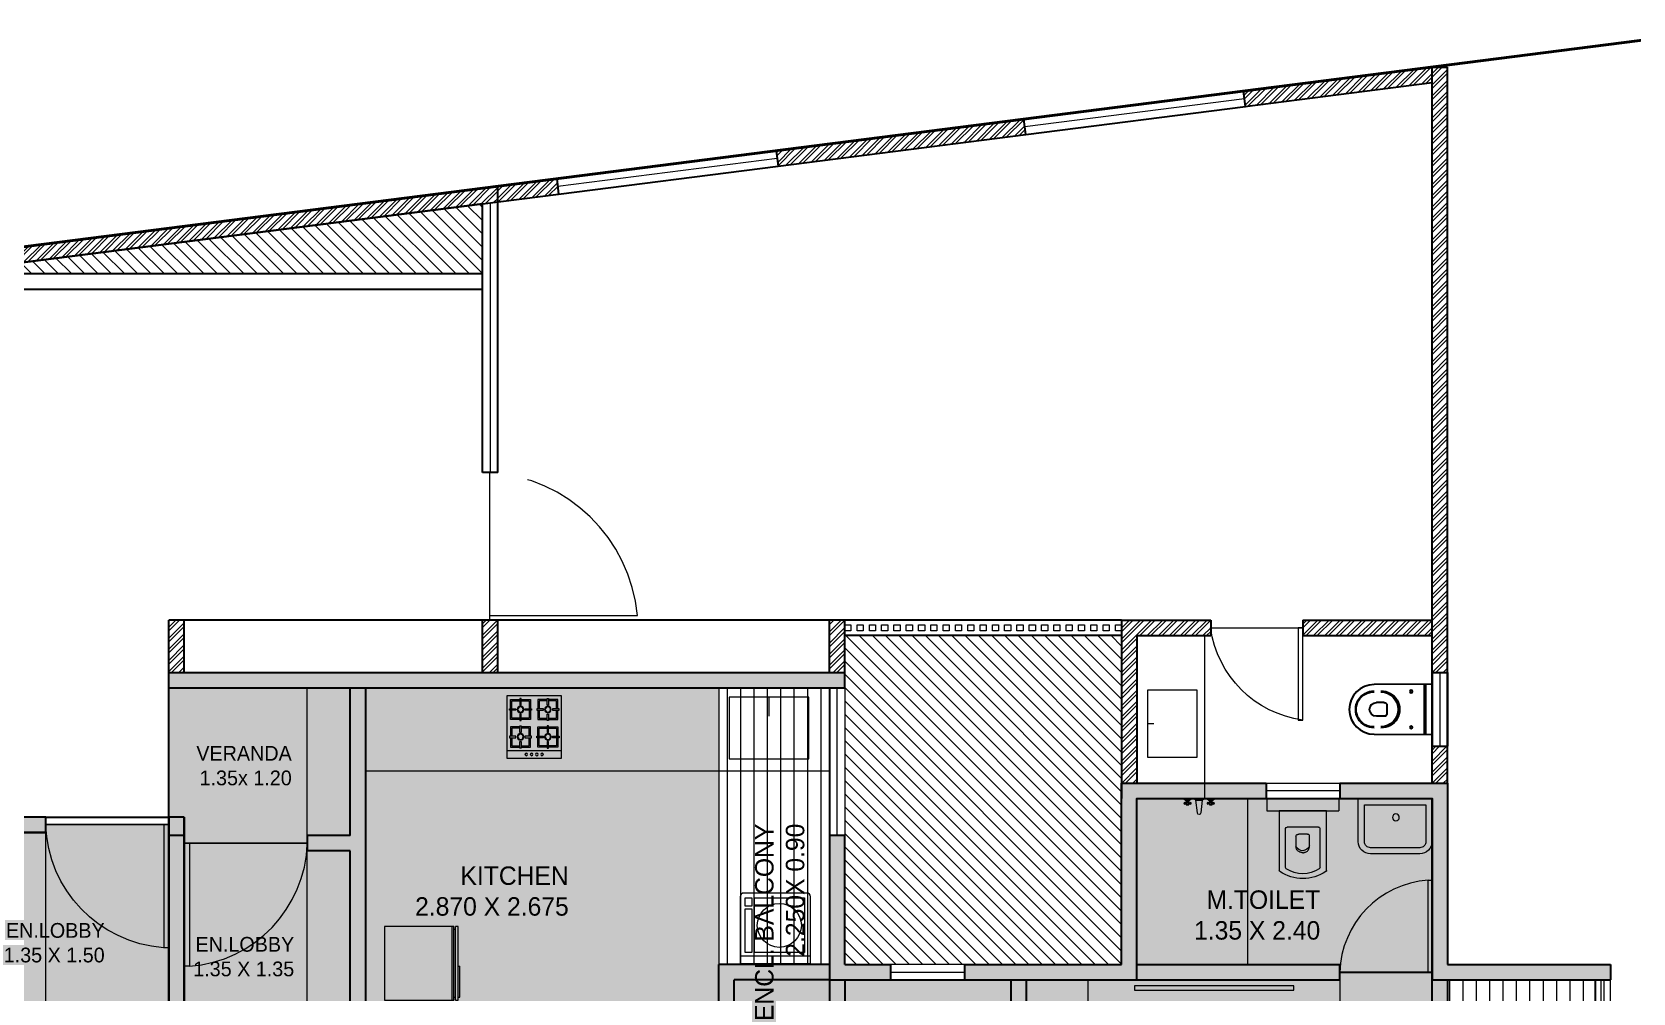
# Model space of a CAD drawing. Header units: metres. Extents: x 494 to 1845, y -666 to 1061.
# Drawn here: x 1758.202 to 1759.066, y 276.122 to 276.641 of the extents above; entities that cross this region are included whole.
import ezdxf

# ---------------------------------------------------------------- set-up
doc = ezdxf.new("R2010")
doc.units = ezdxf.units.M
doc.header["$MEASUREMENT"] = 0
for name, pattern in [('1', [0]), ('141011 - Typical Flr Plans -1 - 1.5 & 1-2 BHK_ Kolshet Namrata1$0$HIDDEN', [0.375, 0.25, -0.125]), ('ACAD_ISO02W100', [15, 12, -3]), ('DASHED2', [0.375, 0.25, -0.125])]:
    doc.linetypes.add(name, pattern=pattern)
for name, color, linetype, lineweight in [('01 WALL', 7, 'Continuous', 25), ('A-Furniture', 8, 'Continuous', 13), ('A-Wall Hatch', 8, 'Continuous', 9), ('VDA-DOOR', 23, 'Continuous', 5), ('VDA-FURNITURE', 8, 'Continuous', 13), ('VDA-HATCH', 8, 'Continuous', 9), ('VDA-PLUMBING', 8, 'Continuous', 13), ('VDA-RAILING', 25, 'Continuous', 5), ('VDA-WALL', 250, 'Continuous', 25), ('VDA-WINDOW', 5, 'Continuous', 9), ('WALL BELOW', 8, 'Continuous', 9), ('window', 5, 'Continuous', 13)]:
    doc.layers.add(name, color=color, linetype=linetype, lineweight=lineweight)
for name, color, linetype in [('A-AREA', 1, 'Continuous'), ('CLOUMN GRID', 7, 'Continuous'), ('PLOT - SURVEY', 1, '1'), ('VDA-TEXT', 250, '1'), ('VDA-WALL BELOW', 8, 'Continuous'), ('VDA_WALL BELOW', 8, '1')]:
    doc.layers.add(name, color=color, linetype=linetype)
doc.styles.add('arial', font='arial.ttf', dxfattribs={"height": 0.3})

# ---------------------------------------------------------------- blocks, each defined once
blk = doc.blocks.new('zw$F1DC')
at = {"layer": 'VDA-DOOR'}
for p, q in [((0, 0), (0, 0.9)), ((0, 0.038), (0.9, 0.038)), ((0, 0), (0.9, 0)), ((0.9, 0.038), (0.9, 0))]:
    blk.add_line(p, q, dxfattribs=at).dxf.unprotected_set("ltscale", 0)
at = {"layer": 'VDA-DOOR', "linetype": 'DASHED2', "ltscale": 0.3}
blk.add_arc((-0.028, -0.03), 0.931, 4.2128, 88.2563, dxfattribs=at)
blk = doc.blocks.new('zw$7E38')
at = {"layer": 'VDA-HATCH'}
h = blk.add_hatch(color=8, dxfattribs=at)
h.dxf.hatch_style = 1
h.paths.add_polyline_path([(4.6, 9.9), (4.725, 9.9), (4.725, 10.8), (8.075, 10.8), (8.075, 7.375), (6.825, 7.375), (6.825, 7.25), (8.55, 7.25), (8.55, 7.375), (8.2, 7.375), (8.2, 8.875), (8.55, 8.875), (8.55, 9), (8.2, 9), (8.2, 10.925), (4.6, 10.925)])
h.paths.add_polyline_path([(0, 10.325), (1.6, 10.325), (1.6, 9.182), (1.475, 9.182), (1.475, 10.2), (0.125, 10.2), (0.125, 3.9), (0.825, 3.9), (0.825, 3.775), (0.125, 3.775), (0.125, 2.45), (0, 2.45), (0, 7.8)])
h.paths.add_polyline_path([(0.875, 7.738), (0.875, 7.8), (1.475, 7.8), (1.475, 8.582), (1.6, 8.582), (1.6, 7.8), (3.25, 7.8), (3.625, 7.8), (3.625, 7.675), (3.25, 7.675), (3.25, 4.8), (3.125, 4.8), (3.125, 7.675), (0.875, 7.675)])
h.paths.add_polyline_path([(4.15, 3.775), (4.15, 3.9), (6.375, 3.9), (6.375, 0), (6.25, 0), (6.25, 3.775)])
h.paths.add_polyline_path([(9.55, 9), (9.675, 9), (9.675, 3.775), (8.8, 3.775), (8.8, 1.85), (8.675, 1.85), (8.675, 3.9), (9.55, 3.9)])
h.paths.add_polyline_path([(4, 5.6), (4, 5.725), (4.6, 5.725), (4.6, 7.675), (4.225, 7.675), (4.225, 7.8), (4.6, 7.8), (4.6, 8.7), (4.725, 8.7), (4.725, 7.8), (5.625, 7.8), (5.625, 7.25), (5.5, 7.25), (5.5, 7.675), (4.725, 7.675), (4.725, 4.8), (4.6, 4.8), (4.6, 5.6)])
h.paths.add_polyline_path([(3.125, 0), (3.125, 3.775), (2.425, 3.775), (2.425, 3.9), (3.25, 3.9), (3.25, 0)])
at = {"layer": 'VDA-HATCH', "lineweight": 30, "true_color": 0xf2f5ea}
h = blk.add_hatch(color=7, dxfattribs=at)
h.dxf.hatch_style = 1
h.paths.add_polyline_path([(3.188, 3.9), (3.25, 3.9), (3.25, 3.838), (4.15, 3.838), (4.15, 3.9), (6.375, 3.9), (8.525, 3.9), (9.55, 3.9), (9.55, 8.938), (8.55, 8.938), (8.55, 8.875), (8.2, 8.875), (8.2, 7.375), (8.55, 7.375), (8.55, 7.25), (6.825, 7.25), (6.825, 7.375), (8.075, 7.375), (8.075, 10.8), (5.625, 10.8), (5.625, 7.8), (5.625, 7.25), (5.5, 7.25), (5.5, 7.675), (4.725, 7.675), (4.725, 4.8), (4.6, 4.8), (4.6, 5.6), (4, 5.6), (4, 5.663), (3.25, 5.663), (3.25, 4.8), (3.188, 4.8)])
h.paths.add_polyline_path([(0.125, 3.9), (1.325, 3.9), (3.125, 3.9), (3.188, 3.9), (3.188, 4.8), (3.125, 4.8), (3.125, 7.675), (0.875, 7.675), (0.875, 7.738), (0.125, 7.738)])
h.paths.add_polyline_path([(3.25, 0.425), (6.25, 0.425), (6.25, 3.775), (4.15, 3.775), (4.15, 3.838), (3.25, 3.838)])
at = {"layer": 'A-AREA', "color": 160}
blk.add_lwpolyline([(4.725, 10.8), (8.075, 10.8), (8.075, 8.875), (8.55, 8.875), (8.55, 9), (9.55, 9), (9.55, 3.9), (8.675, 3.9), (8.675, 1.975), (6.25, 1.975), (6.25, 0.425), (3.25, 0.425), (3.25, 2.575), (0.125, 2.575), (0.125, 10.2), (1.475, 10.2), (1.475, 7.675), (4.725, 7.675)], close=True, dxfattribs=at)
at = {"layer": 'VDA-DOOR'}
blk.add_line((8.55, 8.938), (9.55, 8.938), dxfattribs=at)
at = {"layer": 'VDA-FURNITURE'}
blk.add_line((8.55, 7.375), (8.55, 8.875), dxfattribs=at)
at = {"layer": 'VDA-WALL'}
for p, q in [((8.55, 9), (8.2, 9)), ((8.55, 8.875), (8.55, 9)), ((9.55, 9), (9.55, 3.9)), ((9.675, 9), (9.55, 9)), ((9.675, 9), (9.55, 9)), ((9.55, 7.25), (9.55, 9)), ((9.675, 9), (9.675, 3.9)), ((9.675, 7.375), (9.675, 9)), ((8.55, 8.875), (8.2, 8.875))]:
    blk.add_line(p, q, dxfattribs=at)
at = {"color": 2, "xscale": -1.111111107753082, "yscale": 1.111111107753082, "zscale": 1.111111107753082, "rotation": 89.99999999961763}
blk.add_blockref('zw$F1DC', (9.55, 8.938), dxfattribs=at)
at = {"layer": 'VDA-TEXT', "insert": (9.028, 8.138), "char_height": 0.12, "width": 1.314504061156185e-11, "attachment_point": 3, "style": 'arial'}
blk.add_mtext('\\pi0.42212;{\\fCentury Gothic|b0|i0|c0|p34;EN.LOBBY }\\P\\pi0.38284;{\\fCentury Gothic|b0|i0|c0|p34;1.35 X 1.50}', dxfattribs=at)
blk = doc.blocks.new('zw$FB86')
at = {"layer": 'VDA-FURNITURE'}
for points in [[(0, 0.45), (0, 0.1, 0.414214), (0.1, 0), (0.5, 0, 0.414214), (0.6, 0.1), (0.6, 0.45)], [(0.05, 0.4), (0.05, 0.1, 0.414214), (0.1, 0.05), (0.5, 0.05, 0.414214), (0.55, 0.1), (0.55, 0.4)]]:
    blk.add_lwpolyline(points, format="xyb", close=True, dxfattribs=at)
blk.add_circle((0.294, 0.297), 0.0278, dxfattribs=at)
blk = doc.blocks.new('zw$1B49')
at = {"layer": 'VDA-FURNITURE'}
for p, q in [((0, 0), (0.072, 0)), ((0.013, 0.007), (0.059, 0.007)), ((0.026, 0.042), (0.02, 0.042)), ((0.026, 0.036), (0.02, 0.036)), ((0.048, 0.02), (0.024, 0.02)), ((0.026, 0.026), (0.026, 0.052)), ((0.026, 0.052), (0.046, 0.052)), ((0.046, 0.026), (0.026, 0.026)), ((0.046, 0.052), (0.046, 0.026)), ((0.046, 0.042), (0.052, 0.042)), ((0.046, 0.036), (0.052, 0.036)), ((0.091, 0), (0.169, 0)), ((0.117, 0.117), (0.104, 0.013)), ((0.104, 0.013), (0.156, 0.013)), ((0.156, 0.013), (0.143, 0.117)), ((0.189, 0), (0.261, 0)), ((0.202, 0.007), (0.248, 0.007)), ((0.215, 0.042), (0.209, 0.042)), ((0.215, 0.036), (0.209, 0.036)), ((0.237, 0.02), (0.212, 0.02)), ((0.215, 0.026), (0.215, 0.052)), ((0.215, 0.052), (0.235, 0.052)), ((0.235, 0.026), (0.215, 0.026)), ((0.235, 0.052), (0.235, 0.026)), ((0.235, 0.042), (0.241, 0.042)), ((0.235, 0.036), (0.241, 0.036))]:
    blk.add_line(p, q, dxfattribs=at)
for centre in [(0.013, 0.039), (0.036, 0.039), (0.059, 0.039), (0.202, 0.039), (0.225, 0.039), (0.248, 0.039)]:
    blk.add_circle(centre, 0.00728, dxfattribs=at)
for centre, radius, start, end in [((0.13, 0.117), 0.013, 0, 180), ((-0.01, 0.036), 0.0371, 285.2551, 344.7449), ((0.081, 0.036), 0.0371, 195.2551, 254.7449), ((0.11, -0.005), 0.0191, 106.1502, 163.8498), ((0.151, -0.005), 0.0191, 16.1502, 73.8498), ((0.179, 0.036), 0.0371, 285.2551, 344.7449), ((0.27, 0.036), 0.0371, 195.2551, 254.7449)]:
    blk.add_arc(centre, radius, start, end, dxfattribs=at)
blk = doc.blocks.new('zw$2702')
at = {"layer": 'VDA-FURNITURE'}
for p, q in [((0.55, 0), (0.55, 0.585)), ((0.65, 0.585), (0.55, 0.585)), ((0.65, 0), (0.65, 0.585)), ((0.066, 0.485), (0.55, 0.485)), ((0.089, 0.432), (0.406, 0.432)), ((0.418, 0.42), (0.418, 0.164)), ((0.55, 0.485), (0.55, 0.1)), ((0.21, 0.297), (0.211, 0.3)), ((0.21, 0.294), (0.21, 0.297)), ((0.21, 0.292), (0.21, 0.294)), ((0.21, 0.292), (0.21, 0.291)), ((0.21, 0.292), (0.21, 0.292)), ((0.21, 0.291), (0.21, 0.289)), ((0.21, 0.289), (0.21, 0.287)), ((0.21, 0.287), (0.211, 0.283)), ((0.211, 0.305), (0.213, 0.309)), ((0.211, 0.3), (0.211, 0.305)), ((0.211, 0.283), (0.211, 0.279)), ((0.211, 0.279), (0.213, 0.274)), ((0.213, 0.309), (0.214, 0.314)), ((0.213, 0.274), (0.214, 0.269)), ((0.214, 0.314), (0.217, 0.319)), ((0.214, 0.269), (0.217, 0.264)), ((0.217, 0.319), (0.22, 0.324)), ((0.217, 0.264), (0.22, 0.259)), ((0.22, 0.324), (0.223, 0.329)), ((0.223, 0.329), (0.228, 0.334)), ((0.228, 0.334), (0.234, 0.338)), ((0.234, 0.338), (0.24, 0.342)), ((0.24, 0.342), (0.248, 0.344)), ((0.248, 0.344), (0.257, 0.346)), ((0.257, 0.346), (0.268, 0.347)), ((0.268, 0.347), (0.278, 0.347)), ((0.278, 0.347), (0.287, 0.347)), ((0.287, 0.347), (0.296, 0.347)), ((0.296, 0.347), (0.303, 0.347)), ((0.303, 0.347), (0.31, 0.347)), ((0.31, 0.347), (0.316, 0.347)), ((0.316, 0.347), (0.321, 0.347)), ((0.321, 0.347), (0.325, 0.347)), ((0.325, 0.347), (0.329, 0.347)), ((0.329, 0.347), (0.332, 0.347)), ((0.332, 0.347), (0.334, 0.347)), ((0.334, 0.347), (0.336, 0.347)), ((0.336, 0.347), (0.338, 0.347)), ((0.338, 0.347), (0.339, 0.347)), ((0.339, 0.347), (0.34, 0.347)), ((0.34, 0.347), (0.342, 0.347)), ((0.342, 0.347), (0.346, 0.347)), ((0.346, 0.347), (0.35, 0.346)), ((0.35, 0.346), (0.354, 0.344)), ((0.354, 0.344), (0.357, 0.34)), ((0.357, 0.34), (0.358, 0.337)), ((0.358, 0.337), (0.359, 0.334)), ((0.359, 0.334), (0.36, 0.33)), ((0.36, 0.33), (0.36, 0.326)), ((0.36, 0.326), (0.36, 0.259)), ((0.089, 0.152), (0.406, 0.152)), ((0.22, 0.259), (0.223, 0.254)), ((0.223, 0.254), (0.228, 0.249)), ((0.228, 0.249), (0.234, 0.245)), ((0.234, 0.245), (0.24, 0.242)), ((0.24, 0.242), (0.248, 0.239)), ((0.248, 0.239), (0.257, 0.237)), ((0.257, 0.237), (0.268, 0.237)), ((0.268, 0.237), (0.278, 0.237)), ((0.278, 0.237), (0.287, 0.237)), ((0.287, 0.237), (0.296, 0.237)), ((0.296, 0.237), (0.304, 0.237)), ((0.304, 0.237), (0.31, 0.237)), ((0.31, 0.237), (0.316, 0.237)), ((0.316, 0.237), (0.321, 0.237)), ((0.321, 0.237), (0.325, 0.237)), ((0.325, 0.237), (0.329, 0.237)), ((0.329, 0.237), (0.332, 0.237)), ((0.332, 0.237), (0.334, 0.237)), ((0.334, 0.237), (0.336, 0.237)), ((0.336, 0.237), (0.339, 0.237)), ((0.339, 0.237), (0.339, 0.237)), ((0.339, 0.237), (0.34, 0.237)), ((0.34, 0.237), (0.343, 0.237)), ((0.35, 0.239), (0.354, 0.242)), ((0.354, 0.242), (0.357, 0.245)), ((0.357, 0.245), (0.358, 0.248)), ((0.358, 0.248), (0.359, 0.251)), ((0.359, 0.251), (0.36, 0.255)), ((0.36, 0.255), (0.36, 0.259)), ((0.55, 0.1), (0.066, 0.1)), ((0.65, 0), (0.55, 0))]:
    blk.add_line(p, q, dxfattribs=at)
for centre, radius, start, end in [((0.339, 0.292), 0.339, 146.5315, 213.4685), ((0.288, 0.292), 0.249, 147.4568, 212.5432), ((0.066, 0.473), 0.012, 90, 146.5315), ((0.089, 0.42), 0.012, 90, 150.4907), ((0.406, 0.42), 0.012, 0, 90), ((0.285, 0.291), 0.0588, 109.8583, 247.3192), ((0.089, 0.164), 0.012, 209.5093, 270), ((0.334, 0.28), 0.0442, 281.0815, 290.9254), ((0.406, 0.164), 0.012, 270, 0), ((0.066, 0.112), 0.012, 213.4685, 270)]:
    blk.add_arc(centre, radius, start, end, dxfattribs=at)
blk = doc.blocks.new('zw$8B81')
at = {"layer": 'VDA-FURNITURE', "extrusion": (-2.11098e-05, -1.08635e-08, 1)}
for p, q in [((0.013, 0.575), (0, 0.575)), ((0, 0.575), (0, 0.325)), ((0.037, 0.6), (0.013, 0.6)), ((0.013, 0.6), (0.013, 0)), ((0.037, 0.6), (0.037, 0)), ((0.05, 0.575), (0.037, 0.575)), ((0.612, 0.6), (0.05, 0.6)), ((0.05, 0.6), (0.05, 0)), ((0.062, 0.6), (0.062, 0)), ((0.612, 0), (0.612, 0.6)), ((0.013, 0.325), (0, 0.325)), ((0.013, 0), (0.037, 0)), ((0.037, 0.025), (0.05, 0.025)), ((0.05, 0), (0.612, 0))]:
    blk.add_line(p, q, dxfattribs=at)
blk = doc.blocks.new('zw$80F')
at = {"layer": 'A-Furniture', "extrusion": (0.000170057, -4.78234e-05, 1)}
blk.add_line((0.06, 0.446, 0), (0.06, 0), dxfattribs=at)
at = {"layer": 'A-Furniture', "extrusion": (0.000170057, -4.78234e-05, 1), "elevation": 0}
for points in [[(0.506, 0), (0, 0), (0, 0.446), (0.506, 0.446)], [(0.177, 0.425), (0.166, 0.425), (0.166, 0.371), (0.177, 0.371)], [(0.389, 0.425), (0.4, 0.425), (0.4, 0.371), (0.389, 0.371)], [(0.082, 0.329), (0.082, 0.34), (0.135, 0.34), (0.135, 0.329)], [(0.166, 0.245), (0.177, 0.245), (0.177, 0.298), (0.166, 0.298)], [(0.262, 0.34), (0.262, 0.329), (0.208, 0.329), (0.208, 0.34)], [(0.305, 0.34), (0.305, 0.329), (0.358, 0.329), (0.358, 0.34)], [(0.4, 0.245), (0.389, 0.245), (0.389, 0.298), (0.4, 0.298)], [(0.485, 0.329), (0.485, 0.34), (0.431, 0.34), (0.431, 0.329)], [(0.166, 0.202), (0.177, 0.202), (0.177, 0.148), (0.166, 0.148)], [(0.4, 0.202), (0.389, 0.202), (0.389, 0.148), (0.4, 0.148)], [(0.082, 0.117), (0.082, 0.106), (0.135, 0.106), (0.135, 0.117)], [(0.177, 0.021), (0.166, 0.021), (0.166, 0.075), (0.177, 0.075)], [(0.262, 0.106), (0.262, 0.117), (0.208, 0.117), (0.208, 0.106)], [(0.305, 0.106), (0.305, 0.117), (0.358, 0.117), (0.358, 0.106)], [(0.389, 0.021), (0.4, 0.021), (0.4, 0.075), (0.389, 0.075)], [(0.485, 0.117), (0.485, 0.106), (0.431, 0.106), (0.431, 0.117)]]:
    blk.add_lwpolyline(points, close=True, dxfattribs=at)
for points in [[(0.166, 0.416), (0.09, 0.416), (0.09, 0.34)], [(0.166, 0.405), (0.101, 0.405), (0.101, 0.34)], [(0.253, 0.34), (0.253, 0.416), (0.177, 0.416)], [(0.242, 0.34), (0.242, 0.405), (0.177, 0.405)], [(0.313, 0.34), (0.313, 0.416), (0.389, 0.416)], [(0.324, 0.34), (0.324, 0.405), (0.389, 0.405)], [(0.4, 0.416), (0.476, 0.416), (0.476, 0.34)], [(0.4, 0.405), (0.465, 0.405), (0.465, 0.34)], [(0.09, 0.329), (0.09, 0.253), (0.166, 0.253)], [(0.101, 0.329), (0.101, 0.264), (0.166, 0.264)], [(0.177, 0.253), (0.253, 0.253), (0.253, 0.329)], [(0.177, 0.264), (0.242, 0.264), (0.242, 0.329)], [(0.389, 0.253), (0.313, 0.253), (0.313, 0.329)], [(0.389, 0.264), (0.324, 0.264), (0.324, 0.329)], [(0.476, 0.329), (0.476, 0.253), (0.4, 0.253)], [(0.465, 0.329), (0.465, 0.264), (0.4, 0.264)], [(0.09, 0.117), (0.09, 0.193), (0.166, 0.193)], [(0.101, 0.117), (0.101, 0.182), (0.166, 0.182)], [(0.177, 0.193), (0.253, 0.193), (0.253, 0.117)], [(0.177, 0.182), (0.242, 0.182), (0.242, 0.117)], [(0.389, 0.193), (0.313, 0.193), (0.313, 0.117)], [(0.389, 0.182), (0.324, 0.182), (0.324, 0.117)], [(0.476, 0.117), (0.476, 0.193), (0.4, 0.193)], [(0.465, 0.117), (0.465, 0.182), (0.4, 0.182)], [(0.166, 0.03), (0.09, 0.03), (0.09, 0.106)], [(0.166, 0.041), (0.101, 0.041), (0.101, 0.106)], [(0.253, 0.106), (0.253, 0.03), (0.177, 0.03)], [(0.242, 0.106), (0.242, 0.041), (0.177, 0.041)], [(0.313, 0.106), (0.313, 0.03), (0.389, 0.03)], [(0.324, 0.106), (0.324, 0.041), (0.389, 0.041)], [(0.4, 0.03), (0.476, 0.03), (0.476, 0.106)], [(0.4, 0.041), (0.465, 0.041), (0.465, 0.106)]]:
    blk.add_lwpolyline(points, dxfattribs=at)
at = {"layer": 'A-Furniture', "extrusion": (0.000170057, -4.78234e-05, 1)}
for centre, radius in [((0.03, 0.287, 0), 0.0107), ((0.172, 0.335, 0), 0.0268), ((0.172, 0.335, 0), 0.0214), ((0.395, 0.335, 0), 0.0268), ((0.395, 0.335, 0), 0.0214), ((0.03, 0.245, 0), 0.0107), ((0.03, 0.202, 0), 0.0107), ((0.03, 0.159, 0), 0.0107), ((0.172, 0.112, 0), 0.0268), ((0.172, 0.112, 0), 0.0214), ((0.395, 0.112, 0), 0.0268), ((0.395, 0.112, 0), 0.0214)]:
    blk.add_circle(centre, radius, dxfattribs=at)
blk = doc.blocks.new('zw$9BC4')
at = {"layer": 'VDA-FURNITURE'}
blk.add_line((0.325, 0), (0.325, 0.154), dxfattribs=at)
blk.add_lwpolyline([(0, 0), (0.65, 0), (0.65, 0.5), (0, 0.5)], close=True, dxfattribs=at)
blk = doc.blocks.new('zw$ECD3')
at = {"layer": 'A-Furniture'}
for p, q in [((0.542, 0.572), (0, 0.572)), ((0, 0.572), (0, 0)), ((0.06, 0.572), (0.06, 0)), ((0.088, 0.477), (0.088, 0.53)), ((0.088, 0.53), (0.443, 0.53)), ((0.443, 0.53), (0.443, 0.477)), ((0.464, 0.477), (0.464, 0.53)), ((0.464, 0.53), (0.532, 0.53)), ((0.532, 0.53), (0.532, 0.477)), ((0.572, 0.03), (0.572, 0.542)), ((0.443, 0.477), (0.088, 0.477)), ((0.088, 0.048), (0.088, 0.456)), ((0.088, 0.456), (0.532, 0.456)), ((0.532, 0.477), (0.464, 0.477)), ((0.532, 0.456), (0.532, 0.048)), ((0, 0), (0.542, 0)), ((0.532, 0.048), (0.088, 0.048))]:
    blk.add_line(p, q, dxfattribs=at)
blk.add_circle((0.309, 0.253), 0.179, dxfattribs=at)
for centre, start, end in [((0.542, 0.542), 0, 90), ((0.542, 0.03), 270, 360)]:
    blk.add_arc(centre, 0.03, start, end, dxfattribs=at)
blk = doc.blocks.new('zw$AB1F')
at = {"layer": 'VDA-DOOR', "xscale": 1.111111111003124, "yscale": 1.111111111003124, "zscale": 1.111111111003124, "rotation": 90.00000000080222}
blk.add_blockref('zw$F1DC', (1, 0), dxfattribs=at)
blk = doc.blocks.new('ASDFFFFFFFF')
at = {"layer": 'VDA-HATCH', "extrusion": (4.36827e-06, 5.81046e-06, 1)}
h = blk.add_hatch(color=8, dxfattribs=at)
h.dxf.hatch_style = 1
h.paths.add_polyline_path([(1550.06, 505.881), (1550.06, 505.819), (1553.485, 505.819), (1553.485, 502.044), (1553.61, 502.044), (1553.61, 505.819), (1554.935, 505.819), (1554.935, 505.944), (1553.61, 505.944), (1553.61, 507.081), (1553.485, 507.081), (1553.485, 505.944), (1550.06, 505.944)])
h.paths.add_polyline_path([(1543.215, 512.219), (1548.71, 512.219), (1548.71, 512.094), (1544.815, 512.094), (1544.815, 509.419), (1546.485, 509.419), (1546.485, 509.294), (1544.34, 509.294), (1544.34, 509.419), (1544.69, 509.419), (1544.69, 510.769), (1544.34, 510.769), (1544.34, 510.894), (1544.69, 510.894), (1544.69, 512.094), (1543.215, 512.094)])
h.paths.add_polyline_path([(1550.06, 507.431), (1550.06, 506.844), (1550.185, 506.844), (1550.185, 509.719), (1552.735, 509.719), (1552.735, 509.844), (1551.085, 509.844), (1551.085, 511.194), (1552.135, 511.194), (1552.135, 511.319), (1550.96, 511.319), (1550.96, 509.844), (1550.06, 509.844), (1550.06, 509.844), (1549.685, 509.844), (1549.685, 509.719), (1550.06, 509.719)])
h.paths.add_polyline_path([(1545.41, 505.944), (1545.41, 502.044), (1545.535, 502.044), (1545.535, 505.819), (1547.685, 505.819), (1547.685, 505.944), (1545.41, 505.944)])
h.paths.add_polyline_path([(1542.34, 505.944), (1542.34, 503.894), (1542.465, 503.894), (1542.465, 505.819), (1543.34, 505.819), (1543.34, 510.894), (1543.215, 510.894), (1543.215, 505.944)])
h.paths.add_polyline_path([(1547.685, 509.844), (1547.685, 509.294), (1547.81, 509.294), (1547.81, 509.719), (1548.585, 509.719), (1548.585, 506.844), (1548.71, 506.844), (1548.71, 507.644), (1549.31, 507.644), (1549.31, 507.769), (1548.71, 507.769), (1548.71, 509.719), (1549.085, 509.719), (1549.085, 509.844), (1548.71, 509.844), (1548.71, 509.419), (1548.71, 510.894), (1548.585, 510.894), (1548.585, 509.844)])
h.paths.add_polyline_path([(1553.485, 509.781), (1553.485, 509.719), (1553.485, 509.719), (1553.485, 508.581), (1553.61, 508.581), (1553.61, 509.719), (1554.935, 509.719), (1554.935, 509.844), (1553.61, 509.844), (1553.61, 511.319), (1552.735, 511.319), (1552.735, 511.194), (1553.485, 511.194), (1553.485, 509.844), (1553.485, 509.844)])
h.paths.add_polyline_path([(1548.585, 505.881), (1548.585, 501.219), (1548.71, 501.219), (1548.71, 502.344), (1549.085, 502.344), (1549.085, 502.469), (1548.71, 502.469), (1548.71, 504.794), (1549.31, 504.794), (1549.31, 504.919), (1548.71, 504.919), (1548.71, 505.819), (1549.16, 505.819), (1549.16, 505.944), (1548.585, 505.944)])
h.paths.add_polyline_path([(1550.06, 504.856), (1550.06, 502.469), (1549.685, 502.469), (1549.685, 502.344), (1550.06, 502.344), (1550.06, 501.219), (1550.185, 501.219), (1550.185, 504.919), (1550.06, 504.919)])
at = {"layer": 'VDA-HATCH', "lineweight": 15, "true_color": 0x9ecfff, "extrusion": (4.36827e-06, 5.81046e-06, 1)}
h = blk.add_hatch(dxfattribs=at)
h.set_pattern_fill('ANSI31', color=141, scale=0.87, angle=45)
h.set_pattern_definition([(270, (1579.88095, 514.14394), (-0.10875, -1e-17), [])])
h.paths.add_polyline_path([(1542.56, 505.819), (1543.435, 505.819), (1545.41, 505.819), (1545.41, 504.019), (1542.56, 504.019)])
h.paths.add_polyline_path([(1553.61, 509.719), (1553.61, 508.581), (1553.61, 507.081), (1553.61, 505.944), (1554.81, 505.944), (1554.81, 509.719)])
h.paths.add_polyline_path([(1547.685, 512.094), (1547.685, 509.844), (1548.585, 509.844), (1548.585, 510.894), (1548.585, 512.094), (1547.685, 512.094)])
at = {"layer": 'VDA-HATCH', "lineweight": 30, "true_color": 0xf0f7ff, "extrusion": (4.36827e-06, 5.81046e-06, 1)}
h = blk.add_hatch(color=7, dxfattribs=at)
h.dxf.hatch_style = 1
h.paths.add_polyline_path([(1543.34, 510.831), (1543.34, 505.944), (1545.41, 505.944), (1547.685, 505.944), (1547.685, 505.881), (1548.585, 505.881), (1548.585, 505.944), (1549.16, 505.944), (1549.16, 505.881), (1550.06, 505.881), (1550.06, 505.944), (1550.131, 505.944), (1550.131, 506.844), (1550.06, 506.844), (1550.06, 507.706), (1549.31, 507.706), (1549.31, 507.644), (1548.71, 507.644), (1548.71, 506.844), (1548.585, 506.844), (1548.585, 509.294), (1548.585, 509.719), (1547.81, 509.719), (1547.81, 509.294), (1547.685, 509.294), (1547.685, 512.094), (1544.815, 512.094), (1544.815, 509.419), (1546.485, 509.419), (1546.485, 509.294), (1544.34, 509.294), (1544.34, 509.419), (1544.69, 509.419), (1544.69, 510.769), (1544.34, 510.769), (1544.34, 510.831)])
h.paths.add_polyline_path([(1548.71, 505.819), (1549.16, 505.819), (1549.16, 505.881), (1550.06, 505.881), (1550.06, 505.819), (1553.485, 505.819), (1553.485, 502.469), (1550.185, 502.469), (1550.185, 504.919), (1550.06, 504.919), (1550.06, 504.856), (1549.31, 504.856), (1549.31, 504.919), (1548.71, 504.919)])
h.paths.add_polyline_path([(1550.131, 506.844), (1550.131, 505.944), (1553.485, 505.944), (1553.485, 507.081), (1553.485, 508.581), (1553.485, 509.719), (1553.485, 509.719), (1553.485, 509.781), (1552.735, 509.781), (1552.735, 509.719), (1550.185, 509.719), (1550.185, 506.844)])
h.paths.add_polyline_path([(1545.535, 505.819), (1547.685, 505.819), (1547.685, 505.881), (1548.585, 505.881), (1548.585, 502.469), (1545.535, 502.469)])
h.paths.add_polyline_path([(1543.215, 512.094), (1544.69, 512.094), (1544.69, 510.894), (1544.34, 510.894), (1544.34, 510.831), (1543.34, 510.831), (1543.34, 510.894), (1543.215, 510.894)])
at = {"layer": 'VDA-HATCH', "lineweight": 30, "true_color": 0xd1e8ff, "extrusion": (4.36827e-06, 5.81046e-06, 1)}
h = blk.add_hatch(color=254, dxfattribs=at)
h.dxf.hatch_style = 1
h.paths.add_polyline_path([(1551.085, 511.194), (1551.085, 509.844), (1552.735, 509.844), (1552.735, 509.781), (1553.485, 509.781), (1553.485, 509.844), (1553.485, 509.844), (1553.485, 511.194), (1552.735, 511.194), (1552.135, 511.194)])
h.paths.add_polyline_path([(1548.71, 502.469), (1549.085, 502.469), (1549.685, 502.469), (1550.06, 502.469), (1550.06, 504.856), (1549.31, 504.856), (1549.31, 504.794), (1548.71, 504.794)])
h.paths.add_polyline_path([(1548.71, 509.719), (1548.71, 507.769), (1549.31, 507.769), (1549.31, 507.706), (1550.06, 507.706), (1550.06, 509.719)])
at = {"extrusion": (5.28879e-06, -0.00016495, 1)}
blk.add_line((1548.585, 510.894), (1548.585, 509.844), dxfattribs=at)
at = {"layer": '01 WALL', "extrusion": (4.36827e-06, 5.81046e-06, 1)}
for p, q in [((1552.135, 511.319), (1552.135, 511.194)), ((1552.735, 511.319), (1552.735, 511.194)), ((1548.71, 509.844), (1548.71, 510.894))]:
    blk.add_line(p, q, dxfattribs=at)
at = {"layer": 'A-AREA', "color": 3, "extrusion": (4.36827e-06, 5.81046e-06, 1), "elevation": 0.01}
blk.add_lwpolyline([(1543.215, 510.894), (1543.215, 512.094), (1548.585, 512.094), (1548.585, 509.719), (1551.085, 509.719), (1551.085, 511.194), (1553.485, 511.194), (1553.485, 509.719), (1554.81, 509.719), (1554.81, 505.944), (1553.485, 505.944), (1553.485, 502.469), (1545.535, 502.469), (1545.535, 504.019), (1542.465, 504.019), (1542.465, 505.819), (1543.34, 505.819), (1543.34, 510.894)], close=True, dxfattribs=at)
at = {"layer": 'VDA-DOOR', "extrusion": (4.36827e-06, 5.81046e-06, 1)}
for p, q in [((1543.215, 512.094), (1543.215, 510.894)), ((1544.34, 510.831), (1543.34, 510.831)), ((1552.735, 509.781), (1553.485, 509.781))]:
    blk.add_line(p, q, dxfattribs=at)
at = {"layer": 'VDA-FURNITURE'}
blk.add_line((1544.34, 510.894), (1544.34, 512.094), dxfattribs=at)
at = {"layer": 'VDA-FURNITURE', "extrusion": (5.28879e-06, -0.00016495, 1)}
blk.add_line((1544.815, 511.419), (1548.585, 511.419), dxfattribs=at)
at = {"layer": 'VDA-FURNITURE', "extrusion": (4.36827e-06, 5.81046e-06, 1)}
for p, q in [((1551.985, 511.194), (1551.985, 509.844)), ((1544.34, 509.419), (1544.34, 510.769)), ((1550.685, 509.719), (1550.685, 507.342)), ((1552.735, 509.719), (1552.735, 509.419))]:
    blk.add_line(p, q, dxfattribs=at)
at = {"layer": 'VDA-FURNITURE', "extrusion": (4.36827e-06, 5.81046e-06, 1), "elevation": 0.01}
blk.add_lwpolyline([(1552.362, 509.672), (1551.067, 509.672), (1551.067, 509.636), (1552.362, 509.636)], close=True, dxfattribs=at)
at = {"layer": 'VDA-RAILING', "lineweight": 0, "extrusion": (0.000175129, 6.73098e-06, 1)}
for p, q in [((1554.86, 505.944), (1554.86, 509.719)), ((1554.885, 505.944), (1554.885, 509.719))]:
    blk.add_line(p, q, dxfattribs=at)
at = {"layer": 'VDA-WALL', "extrusion": (5.28879e-06, -0.00016495, 1)}
for p, q in [((1543.215, 512.219), (1548.71, 512.219)), ((1543.215, 512.094), (1544.69, 512.094)), ((1544.69, 510.894), (1544.69, 512.094)), ((1544.815, 509.419), (1544.815, 512.094)), ((1544.815, 512.094), (1548.71, 512.094)), ((1543.34, 510.894), (1543.215, 510.894)), ((1543.34, 510.894), (1543.34, 505.819)), ((1544.34, 510.894), (1544.34, 510.769)), ((1544.69, 510.894), (1544.34, 510.894)), ((1544.69, 509.419), (1544.69, 510.769)), ((1548.585, 509.719), (1548.585, 506.844)), ((1548.71, 509.844), (1549.085, 509.844)), ((1548.71, 509.719), (1548.71, 507.769)), ((1548.71, 509.719), (1549.085, 509.719)), ((1549.085, 509.719), (1549.085, 509.844)), ((1549.685, 509.719), (1549.685, 509.844)), ((1549.685, 509.719), (1550.06, 509.719)), ((1550.06, 509.719), (1550.06, 506.844))]:
    blk.add_line(p, q, dxfattribs=at)
at = {"layer": 'VDA-WALL', "extrusion": (4.36827e-06, 5.81046e-06, 1)}
for p, q in [((1543.215, 512.094), (1543.215, 512.219)), ((1548.71, 512.094), (1548.71, 512.219)), ((1550.96, 511.319), (1552.135, 511.319)), ((1552.735, 511.319), (1553.61, 511.319)), ((1551.085, 511.194), (1552.135, 511.194)), ((1552.735, 511.194), (1553.485, 511.194)), ((1553.485, 508.581), (1553.485, 511.194)), ((1543.215, 510.894), (1543.215, 505.944)), ((1548.71, 510.894), (1548.585, 510.894)), ((1544.69, 510.769), (1544.34, 510.769)), ((1547.685, 509.294), (1547.685, 509.844)), ((1548.585, 509.844), (1547.685, 509.844)), ((1548.585, 509.719), (1547.81, 509.719)), ((1547.81, 509.294), (1547.81, 509.719)), ((1549.685, 509.844), (1550.96, 509.844)), ((1550.185, 509.719), (1552.735, 509.719)), ((1550.185, 509.719), (1550.185, 506.844)), ((1551.085, 509.844), (1552.735, 509.844)), ((1553.61, 509.844), (1554.935, 509.844)), ((1553.61, 509.719), (1554.935, 509.719))]:
    blk.add_line(p, q, dxfattribs=at)
at = {"layer": 'VDA-WALL', "extrusion": (5.3988e-06, -0.000165636, 1)}
for p, q in [((1550.96, 509.844), (1550.96, 511.319)), ((1551.085, 509.844), (1551.085, 511.194)), ((1552.735, 509.719), (1552.735, 509.844))]:
    blk.add_line(p, q, dxfattribs=at)
at = {"layer": 'VDA-WALL', "extrusion": (0.000175129, 4.88993e-06, 1)}
for p, q in [((1553.61, 511.319), (1553.61, 509.844)), ((1553.61, 509.719), (1553.61, 508.581)), ((1554.935, 509.844), (1554.935, 509.719))]:
    blk.add_line(p, q, dxfattribs=at)
at = {"layer": 'WALL BELOW', "extrusion": (4.36827e-06, 5.81046e-06, 1)}
for p, q in [((1547.685, 512.094), (1547.685, 509.844)), ((1548.585, 510.894), (1548.585, 512.094)), ((1548.71, 512.094), (1548.71, 510.894)), ((1552.135, 511.319), (1552.735, 511.319)), ((1552.735, 511.194), (1552.135, 511.194))]:
    blk.add_line(p, q, dxfattribs=at)
at = {"layer": 'WALL BELOW', "lineweight": 0, "extrusion": (4.25048e-06, -0.00016616, 1)}
for p, q in [((1549.685, 509.844), (1549.085, 509.844)), ((1549.685, 509.719), (1549.085, 509.719))]:
    blk.add_line(p, q, dxfattribs=at)
at = {"layer": 'WALL BELOW', "lineweight": 0, "extrusion": (0.000175129, 6.73098e-06, 1)}
for p, q in [((1554.81, 505.944), (1554.81, 509.719)), ((1554.935, 505.944), (1554.935, 509.719))]:
    blk.add_line(p, q, dxfattribs=at)
at = {"layer": 'window', "extrusion": (4.36827e-06, 5.81046e-06, 1)}
for p, q in [((1548.647, 510.894), (1548.647, 512.094)), ((1552.735, 511.256), (1552.135, 511.256))]:
    blk.add_line(p, q, dxfattribs=at)
at = {"layer": 'window', "lineweight": 0, "extrusion": (4.25048e-06, -0.00016616, 1)}
blk.add_line((1549.685, 509.781), (1549.085, 509.781), dxfattribs=at)
at = {"color": 1, "extrusion": (4.36827e-06, 5.81046e-06, 1), "rotation": 179.9999997265774}
blk.add_blockref('zw$9BC4', (1548.419, 512.018, 0.01), dxfattribs=at)
at = {"layer": 'VDA-DOOR', "extrusion": (0.00030461, 0.000129473, 1), "rotation": 179.9999977404057}
blk.add_blockref('zw$AB1F', (1544.34, 510.831, 0.537), dxfattribs=at)
at = {"layer": 'VDA-DOOR', "extrusion": (-0.00030461, -0.000129473, 1), "xscale": 0.749989184397235, "yscale": 0.749989184397235, "zscale": 0.749989184397235, "rotation": 359.9999977403969}
blk.add_blockref('zw$AB1F', (1552.735, 509.781, -0.539), dxfattribs=at)
at = {"layer": 'VDA-FURNITURE', "extrusion": (-4.36827e-06, -5.81046e-06, -1)}
for name, p, zscale, rotation in [('zw$80F', (-1545.962, 511.523, -0.01), -0.9999999999999999, 90.00000024840942), ('zw$1B49', (-1551.461, 511.194, -0.01), -1, 179.9999997262742), ('zw$2702', (-1552.142, 510.544, -0.01), -1, 89.99999972646829), ('zw$FB86', (-1553.485, 510.744, -0.01), -1, 359.999999726274)]:
    blk.add_blockref(name, p, dxfattribs=dict(at, zscale=zscale, rotation=rotation))
at = {"layer": 'VDA-FURNITURE', "extrusion": (4.36827e-06, 5.81046e-06, 1)}
for name, p, rotation in [('zw$ECD3', (1548.431, 509.854, 0.01), 90.00000027342323), ('zw$8B81', (1545.581, 510.155, 0.01), 179.999999726599)]:
    blk.add_blockref(name, p, dxfattribs=dict(at, rotation=rotation))
at = {"layer": 'VDA-TEXT', "extrusion": (4.36827e-06, 5.81046e-06, 1), "width": 1.314504061156185e-11, "style": 'arial'}
for s, insert, char_height, attachment_point, text_direction in [('\\pi0.39149;{\\fCentury Gothic|b0|i0|c0|p34;VERANDA}\\P\\pi0.39748;{\\fCentury Gothic|b0|i0|c0|p34;1.35x 1.20}', (1544.214, 511.622), 0.12, 3, (1, 0, -4e-06)), ('\\pi0.79354;{\\fCentury Gothic|b0|i0|c0|p34;ENCL. BALCONY   }\\P\\pi1.06866;{\\fCentury Gothic|b0|i0|c0|p34;2.250X 0.90}', (1547.981, 510.99), 0.15, 3, (0, 1, -6e-06)), ('\\pi0.84973;{\\fCentury Gothic|b0|i0|c0|p34;KITCHEN  }\\P\\pi0.62825;{\\fCentury Gothic|b0|i0|c0|p34;2.870 X 2.675}', (1546.466, 510.642), 0.15, 3, (1, 0, -4e-06)), ('\\pi0.58006;{\\fCentury Gothic|b0|i0|c0|p34;M.TOILET  }\\P\\pi0.47855;{\\fCentury Gothic|b0|i0|c0|p34;1.35 X 2.40}', (1552.576, 510.045), 0.15, 9, (1, 0, -4e-06)), ('\\pi0.42016;{\\fCentury Gothic|b0|i0|c0|p34;EN.LOBBY }\\P\\pi0.38186;{\\fCentury Gothic|b0|i0|c0|p34;1.35 X 1.35}', (1544.234, 510.069), 0.12, 3, (1, 0, -4e-06))]:
    blk.add_mtext(s, dxfattribs=dict(at, insert=insert, char_height=char_height, attachment_point=attachment_point, text_direction=text_direction))
blk = doc.blocks.new('DSFSDFSXDFD')
at = {"layer": 'VDA-PLUMBING', "lineweight": -3}
for p, q in [((-4851328.538, -783007.507, -1.776), (-4851328.947, -783007.507, -1.776)), ((-4851328.538, -783007.516, -1.776), (-4851328.946, -783007.516, -1.776)), ((-4851328.798, -783007.842, -1.776), (-4851328.798, -783007.905, -1.776)), ((-4851328.709, -783007.82, -1.776), (-4851328.776, -783007.82, -1.776)), ((-4851328.686, -783007.842, -1.776), (-4851328.686, -783007.905, -1.776))]:
    blk.add_line(p, q, dxfattribs=at)
at = {"layer": 'VDA-PLUMBING', "lineweight": -3, "elevation": -1.776}
blk.add_lwpolyline([(-4851328.545, -783007.453, -0.41586), (-4851328.537, -783007.461), (-4851328.54, -783007.925, -1), (-4851328.944, -783007.925), (-4851328.947, -783007.461, -0.41586), (-4851328.939, -783007.453)], format="xyb", close=True, dxfattribs=at)
at = {"layer": 'VDA-PLUMBING', "lineweight": -3}
for centre in [(-4851328.888, -783007.622, -1.776), (-4851328.596, -783007.622, -1.776)]:
    blk.add_circle(centre, 0.0112, dxfattribs=at)
for centre, radius, start, end in [((-4851328.742, -783007.866, -1.776), 0.149, 358.9853, 181.0147), ((-4851328.742, -783007.872, -1.776), 0.143, 1.1929, 178.8071), ((-4851328.776, -783007.842, -1.776), 0.0224, 90, 180), ((-4851328.742, -783007.905, -1.776), 0.0561, 180, 270), ((-4851328.742, -783007.905, -1.776), 0.0561, 270, 0), ((-4851328.709, -783007.842, -1.776), 0.0224, 0, 90), ((-4851328.742, -783007.925, -1.776), 0.149, 178.9853, 1.0147), ((-4851328.742, -783007.927, -1.776), 0.143, 178.9459, 1.0541)]:
    blk.add_arc(centre, radius, start, end, dxfattribs=at)
blk = doc.blocks.new('wb')
at = {"layer": 'VDA-PLUMBING'}
blk.add_line((0, 0), (0, -0.05), dxfattribs=at)
at = {"layer": 'VDA-PLUMBING', "elevation": -0.709}
blk.add_lwpolyline([(-0.275, -0.4), (-0.275, 0), (0.275, 0), (0.275, -0.4)], close=True, dxfattribs=at)
blk = doc.blocks.new('FGFGDFG')
at = {"layer": 'VDA-DOOR'}
for p, q in [((2885.55, -2510.215, -0.003), (2885.55, -2509.465, -0.003)), ((2885.55, -2509.465, -0.003), (2885.588, -2509.465, -0.003)), ((2885.588, -2509.465, -0.003), (2885.588, -2510.215, -0.003)), ((2885.588, -2510.215, -0.003), (2885.55, -2510.215, -0.003))]:
    blk.add_line(p, q, dxfattribs=at)
at = {"layer": 'VDA-DOOR', "linetype": 'ACAD_ISO02W100', "ltscale": 0.01}
blk.add_arc((2885.709, -2510.336, -0.003), 0.879, 97.9075, 172.0925, dxfattribs=at)
blk = doc.blocks.new('zw$4F79')
at = {"layer": 'A-Wall Hatch'}
h = blk.add_hatch(dxfattribs=at)
h.set_pattern_fill('ANSI31', color=62, scale=0.61, angle=270)
h.set_pattern_definition([(315, (-1377.91861, -267.855326), (0.053916892, 0.053916892), [])])
h.paths.add_polyline_path([(0.266, 7.2), (1.772, 7.2), (1.772, 12.55), (0.802, 12.55), (0.658, 11.681)])
h.paths.add_polyline_path([(0.341, 6.625), (1.772, 6.625), (1.772, 7.075), (0.341, 7.075)])
h.paths.add_polyline_path([(0.341, 2.425), (1.772, 2.425), (1.772, 2.875), (0.341, 2.875)])
h.paths.add_polyline_path([(1.897, 2.242), (1.897, 2.3), (21.074, 2.3), (21.074, 1.731), (14.846, 1.963)])
h.paths.add_polyline_path([(21.324, 2.225), (24.199, 2.225), (24.199, 4.662), (21.324, 4.662)])
h.paths.add_polyline_path([(21.324, 9.912), (21.324, 12.35), (24.199, 12.35), (24.199, 9.912)])
h.paths.add_polyline_path([(62.369, 13.375), (69.599, 13.375), (69.592, 14.297)])
h.paths.add_polyline_path([(69.599, 14.243), (73.624, 14.243), (73.624, 14.811), (69.592, 14.297)])
h = blk.add_hatch(dxfattribs=at)
h.set_pattern_fill('ANSI31', color=62, scale=0.61, angle=270)
h.set_pattern_definition([(315, (-1377.36861, -267.855326), (0.053916892, 0.053916892), [])])
h.paths.add_polyline_path([(66.124, 11.75), (61.649, 11.75), (61.649, 11.15), (63.124, 11.15), (63.124, 11.025), (63.124, 9.882), (63.124, 8.625), (65.149, 8.625), (66.124, 8.625), (66.124, 9.4)])
h.paths.add_polyline_path([(78.819, 8.625), (76.569, 8.625), (76.569, 11.3), (78.819, 11.3)])
at = {"layer": 'VDA-HATCH'}
h = blk.add_hatch(dxfattribs=at)
h.set_pattern_fill('ANSI32', color=256, scale=0.17)
h.set_pattern_definition([(45, (-1377.91861, -267.855326), (-0.0450780573, 0.0450780573), []), (45, (-1377.88856, -267.855326), (-0.0450780573, 0.0450780573), [])])
h.paths.add_polyline_path([(73.749, 14.827), (73.747, 14.953), (54.914, 12.55), (24.199, 12.55), (24.199, 12.425), (54.922, 12.425)])
h.paths.add_polyline_path([(50.474, 1.125), (50.474, 1.25), (51.449, 1.25), (51.449, 5.575), (51.574, 5.575), (51.574, 1.25), (57.399, 1.25), (57.399, 5.45), (52.774, 5.45), (52.774, 5.575), (57.524, 5.575), (57.524, 1.125)])
h.paths.add_polyline_path([(35.124, 2.15), (35.124, 5.575), (35.249, 5.575), (35.249, 2.025), (30.614, 2.025), (30.614, 2.15)])
h.paths.add_polyline_path([(36.449, 2.025), (36.449, 2.15), (37.324, 2.15), (37.324, 5.575), (37.386, 5.575), (37.449, 5.575), (37.449, 2.15), (38.074, 2.15), (38.074, 2.025)])
h.paths.add_polyline_path([(42.449, 2.025), (42.449, 2.15), (42.974, 2.15), (42.974, 5.575), (43.099, 5.575), (43.099, 2.15), (43.824, 2.15), (43.824, 2.025)])
h.paths.add_polyline_path([(39.574, 2.025), (39.574, 2.15), (40.149, 2.15), (40.149, 5.575), (40.274, 5.575), (40.274, 2.15), (40.949, 2.15), (40.949, 2.025)])
h.paths.add_polyline_path([(45.324, 2.025), (45.324, 2.15), (45.799, 2.15), (45.799, 5.575), (45.924, 5.575), (45.924, 2.025)])
h.paths.add_polyline_path([(78.819, 11.338), (78.819, 11.425), (79.544, 11.425), (79.544, 11.3), (78.944, 11.3), (78.944, 10.1), (78.819, 10.1)])
h.paths.add_polyline_path([(76.012, 15.242), (76.967, 15.364), (77.141, 15.386), (77.167, 15.389), (78.024, 15.498), (78.04, 15.374), (76.028, 15.118)])
h.paths.add_polyline_path([(81.344, 15.922), (81.469, 15.922), (81.469, 11), (81.344, 11)])
h.paths.add_polyline_path([(24.199, 2.15), (28.814, 2.15), (28.814, 2.025), (24.199, 2.025)])
h.paths.add_polyline_path([(79.81, 15.726), (79.826, 15.602), (81.344, 15.796), (81.344, 15.922)])
h.paths.add_polyline_path([(59.024, 1.525), (59.024, 4.55), (59.149, 4.55), (59.149, 1.525)])
h.paths.add_polyline_path([(58.874, 5.45), (58.874, 5.575), (61.524, 5.575), (61.524, 5.45)])
h.paths.add_polyline_path([(61.524, 3.275), (61.649, 3.275), (61.649, 1.125), (61.524, 1.125)])
h.paths.add_polyline_path([(80.294, 11.3), (80.294, 11.425), (81.344, 11.425), (81.344, 11.3)])
h.paths.add_polyline_path([(60.499, 3), (61.524, 3), (61.524, 3.125), (60.499, 3.125)])
h.paths.add_polyline_path([(45.799, 1.125), (45.799, 1.25), (46.674, 1.25), (46.674, 1.125)])
h.paths.add_polyline_path([(48.174, 1.125), (48.174, 1.25), (48.974, 1.25), (48.974, 1.125)])
h.paths.add_polyline_path([(45.799, 2.025), (45.799, 1.25), (45.924, 1.25), (45.924, 2.025)])
h.paths.add_polyline_path([(58.274, 2.55), (59.024, 2.55), (59.024, 2.675), (58.274, 2.675)])
h.paths.add_polyline_path([(73.749, 14.953), (73.749, 14.827), (74.243, 14.89), (74.227, 15.014)])
h.paths.add_polyline_path([(60.499, 1.525), (60.499, 2.25), (60.624, 2.25), (60.624, 1.525)])
h.paths.add_polyline_path([(61.524, 11.75), (61.524, 11.15), (61.649, 11.15), (61.649, 11.75), (61.524, 11.75)])
h.paths.add_polyline_path([(58.424, 4.173), (59.024, 4.173), (59.024, 4.298), (58.424, 4.298)])
h.paths.add_polyline_path([(71.074, 11), (71.199, 11), (71.199, 11.425), (71.074, 11.425), (71.074, 11)])
h.paths.add_polyline_path([(73.624, 11), (73.624, 11.425), (73.749, 11.425), (73.749, 11)])
h.paths.add_polyline_path([(76.444, 11), (76.444, 11.425), (76.569, 11.425), (76.569, 11), (76.444, 11)])
h.paths.add_polyline_path([(81.344, 10.1), (81.469, 10.1), (81.469, 10.4), (81.344, 10.4)])
at = {"color": 105, "lineweight": 30}
blk.add_lwpolyline([(21.199, 12.35), (24.324, 12.35), (24.324, 12.425), (54.922, 12.425), (73.624, 14.811)], dxfattribs=at)
at = {"layer": 'PLOT - SURVEY', "color": 250, "linetype": 'Continuous', "lineweight": 40}
blk.add_line((54.914, 12.55), (83.582, 16.208, 0), dxfattribs=at)
at = {"layer": 'VDA-DOOR'}
blk.add_line((79.544, 11.363), (80.294, 11.363, 0), dxfattribs=at)
at = {"layer": 'VDA-FURNITURE'}
for points in [[(76.569, 11.388), (76.619, 11.388), (76.619, 11.338), (76.569, 11.338)], [(76.669, 11.388), (76.719, 11.388), (76.719, 11.338), (76.669, 11.338)], [(76.769, 11.388), (76.819, 11.388), (76.819, 11.338), (76.769, 11.338)], [(76.869, 11.388), (76.919, 11.388), (76.919, 11.338), (76.869, 11.338)], [(76.969, 11.388), (77.019, 11.388), (77.019, 11.338), (76.969, 11.338)], [(77.069, 11.388), (77.119, 11.388), (77.119, 11.338), (77.069, 11.338)], [(77.169, 11.388), (77.219, 11.388), (77.219, 11.338), (77.169, 11.338)], [(77.269, 11.388), (77.319, 11.388), (77.319, 11.338), (77.269, 11.338)], [(77.369, 11.388), (77.419, 11.388), (77.419, 11.338), (77.369, 11.338)], [(77.469, 11.388), (77.519, 11.388), (77.519, 11.338), (77.469, 11.338)], [(77.569, 11.388), (77.619, 11.388), (77.619, 11.338), (77.569, 11.338)], [(77.669, 11.388), (77.719, 11.388), (77.719, 11.338), (77.669, 11.338)], [(77.769, 11.388), (77.819, 11.388), (77.819, 11.338), (77.769, 11.338)], [(77.869, 11.388), (77.919, 11.388), (77.919, 11.338), (77.869, 11.338)], [(77.969, 11.388), (78.019, 11.388), (78.019, 11.338), (77.969, 11.338)], [(78.069, 11.388), (78.119, 11.388), (78.119, 11.338), (78.069, 11.338)], [(78.169, 11.388), (78.219, 11.388), (78.219, 11.338), (78.169, 11.338)], [(78.269, 11.388), (78.319, 11.388), (78.319, 11.338), (78.269, 11.338)], [(78.369, 11.388), (78.419, 11.388), (78.419, 11.338), (78.369, 11.338)], [(78.469, 11.388), (78.519, 11.388), (78.519, 11.338), (78.469, 11.338)], [(78.569, 11.388), (78.619, 11.388), (78.619, 11.338), (78.569, 11.338)], [(78.669, 11.388), (78.719, 11.388), (78.719, 11.338), (78.669, 11.338)], [(78.769, 11.388), (78.819, 11.388), (78.819, 11.338), (78.769, 11.338)]]:
    blk.add_lwpolyline(points, close=True, dxfattribs=at)
at = {"layer": 'VDA-PLUMBING'}
blk.add_line((79.494, 11.3), (79.494, 9.975, 0), dxfattribs=at)
at = {"layer": 'VDA-WALL'}
for p, q in [((79.807, 15.726), (81.328, 15.92)), ((81.344, 10.1), (81.344, 15.922, 0)), ((81.344, 15.922), (81.469, 15.922, 0)), ((81.469, 10.1), (81.469, 15.922, 0)), ((79.822, 15.602), (81.344, 15.796)), ((79.826, 15.602, 0), (79.81, 15.726, 0)), ((76.012, 15.242), (78.024, 15.498)), ((78.04, 15.374, 0), (78.024, 15.498, 0)), ((76.028, 15.118), (78.04, 15.374)), ((76.012, 15.242, 0), (76.028, 15.118, 0)), ((74.227, 15.014, 0), (74.243, 14.89, 0)), ((54.914, 12.55), (73.749, 14.953)), ((73.624, 14.811, 0), (74.243, 14.89, 0)), ((73.749, 14.827), (73.749, 14.953, 0)), ((73.749, 12.625), (73.624, 12.625, 0)), ((73.749, 12.625), (73.624, 12.625, 0)), ((71.074, 11), (71.074, 11.425, 0)), ((71.199, 11.425), (71.074, 11.425, 0)), ((71.199, 11), (71.199, 11.425, 0)), ((73.624, 11), (73.624, 11.425, 0)), ((73.749, 11.425), (73.624, 11.425, 0)), ((73.749, 11), (73.749, 11.425, 0)), ((76.444, 11), (76.444, 11.425, 0)), ((76.569, 11.425), (76.444, 11.425, 0)), ((76.569, 11), (76.569, 11.425, 0)), ((78.819, 11.425), (79.544, 11.425, 0)), ((78.819, 11.425), (78.819, 9.975, 0)), ((79.544, 11.425), (79.544, 11.3, 0)), ((80.294, 11.425), (81.344, 11.425, 0)), ((80.294, 11.425), (80.294, 11.3, 0)), ((78.944, 11.3), (79.544, 11.3, 0)), ((78.944, 11.3), (78.944, 10.1, 0)), ((80.294, 11.3), (81.344, 11.3, 0)), ((81.344, 11), (81.469, 11, 0)), ((73.624, 10.875), (73.624, 10.875, 0)), ((73.749, 10.875), (73.749, 10.875, 0)), ((81.344, 10.4), (81.469, 10.4, 0)), ((80.294, 9.975), (80.294, 9.975, 0)), ((81.344, 9.975), (81.344, 9.975, 0))]:
    blk.add_line(p, q, dxfattribs=at)
at = {"layer": 'VDA-WALL BELOW'}
for p, q in [((73.749, 12.625), (73.749, 14.934, 0)), ((73.624, 12.625), (73.624, 14.811, 0)), ((73.624, 11.425), (71.199, 11.425, 0)), ((76.444, 11.425), (73.749, 11.425, 0)), ((78.819, 11.425), (76.569, 11.425, 0)), ((78.819, 11.3), (76.569, 11.3, 0)), ((81.344, 11), (81.344, 10.4, 0)), ((81.469, 11), (81.469, 10.4, 0))]:
    blk.add_line(p, q, dxfattribs=at)
at = {"layer": 'VDA-WINDOW'}
for p, q in [((79.818, 15.664, 0), (78.032, 15.436, 0)), ((76.02, 15.18, 0), (74.235, 14.952, 0)), ((73.686, 14.819), (73.686, 12.625)), ((73.683, 11.425), (73.683, 12.625, 0)), ((73.683, 11.463), (74.883, 11.463, 0)), ((74.883, 11.425), (73.683, 11.425, 0)), ((81.406, 11), (81.406, 10.4, 0))]:
    blk.add_line(p, q, dxfattribs=at)
at = {"layer": 'VDA-WINDOW', "linetype": '141011 - Typical Flr Plans -1 - 1.5 & 1-2 BHK_ Kolshet Namrata1$0$HIDDEN'}
blk.add_arc((73.606, 11.344), 1.283, 5.3091, 86.5329, dxfattribs=at)
at = {"layer": 'VDA_WALL BELOW'}
for p, q in [((78.024, 15.498), (79.81, 15.726)), ((78.04, 15.374), (79.826, 15.602)), ((74.227, 15.014), (76.012, 15.242)), ((74.243, 14.89), (76.028, 15.118)), ((69.599, 14.243), (73.624, 14.243, 0)), ((69.724, 14.118), (73.624, 14.118, 0))]:
    blk.add_line(p, q, dxfattribs=at)
at = {"color": 2}
blk.add_blockref('zw$7E38', (61.524, 0.825), dxfattribs=at)
blk.add_blockref('ASDFFFFFFFF', (-1472.141, -501.219))
at = {"layer": 'VDA-DOOR', "xscale": -1, "rotation": 180}
blk.add_blockref('FGFGDFG', (-2805.295, -2498.853), dxfattribs=at)
at = {"layer": 'VDA-PLUMBING', "rotation": 90.00000000000001}
blk.add_blockref('wb', (79.032, 10.584), dxfattribs=at)
at = {"layer": 'VDA-PLUMBING', "xscale": -1, "rotation": 270}
blk.add_blockref('DSFSDFSXDFD', (783088.797, 4851339.442), dxfattribs=at)
blk = doc.blocks.new('zw$DC0F')
at = {"layer": 'CLOUMN GRID', "color": 2, "lineweight": 30, "xscale": 0.2788796999238565, "yscale": 0.2788796999238565, "zscale": 0.2788796999238565}
blk.add_blockref('zw$4F79', (2.0827, 1.9313), dxfattribs=at)

msp = doc.modelspace()

# ---------------------------------------------------------------- block references
at = {"layer": 'CLOUMN GRID', "color": 2, "lineweight": 30, "xscale": 0.238092493013267, "yscale": 0.238092493013267, "zscale": 0.238092493013267}
msp.add_blockref('zw$DC0F', (1753.06094, 275.10529), dxfattribs=at)

doc.saveas('drawing.dxf')
